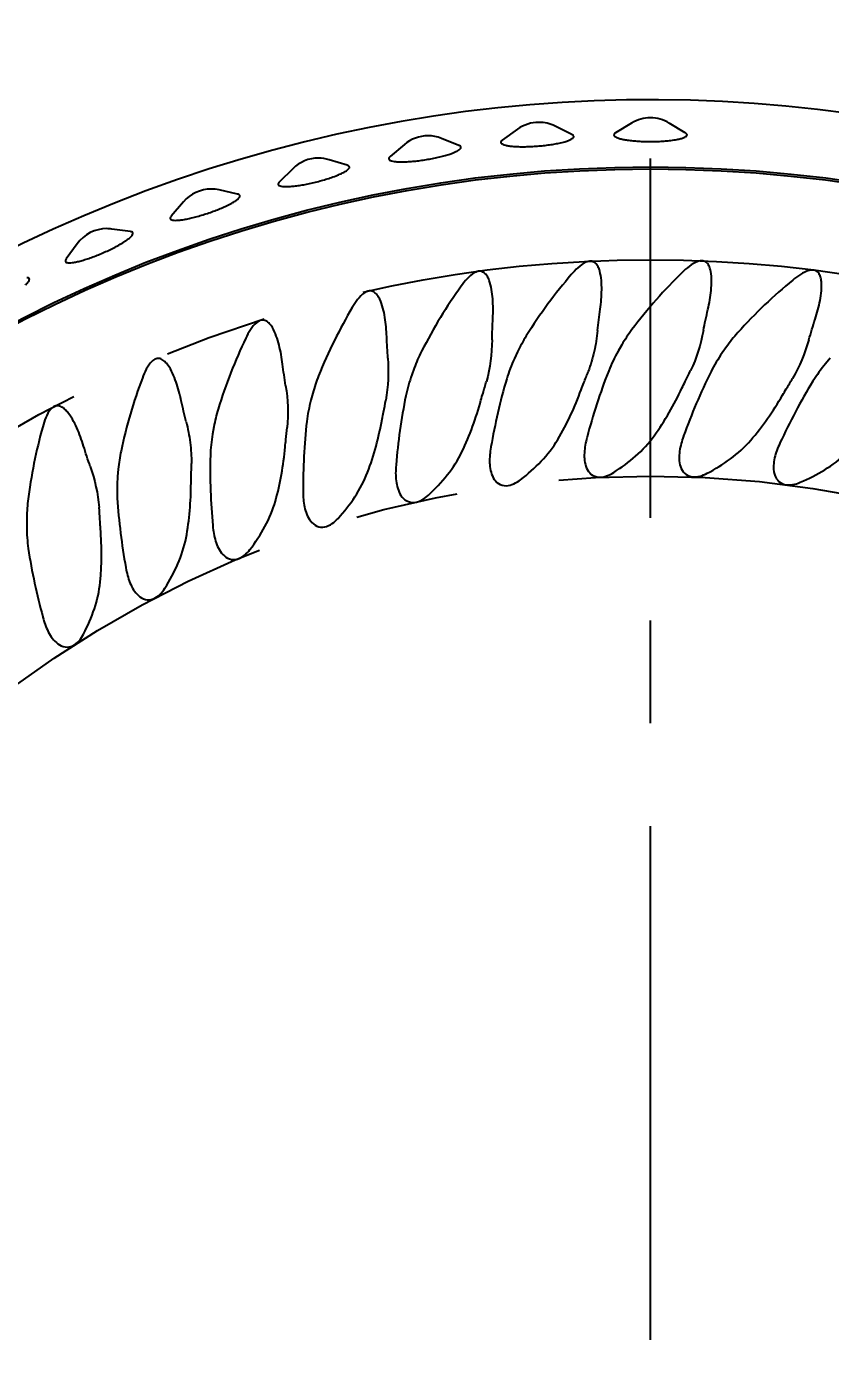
# Model space of a CAD drawing. Header units: millimetres. Extents: x 10 to 412, y 8 to 584.
# Drawn here: x 312.29 to 332.14, y 258.41 to 291.43 of the extents above; entities that cross this region are included whole.
import ezdxf

# ---------------------------------------------------------------- set-up
doc = ezdxf.new("R2010")
doc.units = ezdxf.units.MM
doc.linetypes.add('CENTERX2', pattern=[20.32, 12.7, -2.54, 2.54, -2.54])
doc.layers.add('CENTERLINE', color=4, linetype='CENTERX2')
doc.layers.add('DIMENSIONS', color=2, linetype='Continuous')
doc.layers.add('OUTLINE', color=7, linetype='Continuous', lineweight=25)
doc.styles.add('SLDTEXTSTYLE0', font='TXT', dxfattribs={"width": 0.75})
doc.dimstyles.new('SLDDIMSTYLE1', dxfattribs={"dimtxt": 3.5, "dimasz": 2, "dimexe": 0, "dimexo": 0.0625, "dimgap": 0.875, "dimtad": 1, "dimrnd": 1e-09, "dimzin": 12, "dimdsep": 46, "dimtxsty": 'SLDTEXTSTYLE0', "dimsah": 1, "dimcen": 0, "dimadec": 0, "dimazin": 3, "dimtfac": 1, "dimtofl": 0, "dimtmove": 0, "dimatfit": 3, "dimfxl": 0, "dimfrac": 2, "dimtolj": 1, "dimtzin": 12, "dimarcsym": 0})
doc.dimstyles.new('SLDDIMSTYLE13', dxfattribs={"dimtxt": 3.5, "dimasz": 2, "dimexe": 0, "dimexo": 0.0625, "dimgap": 0.875, "dimtad": 1, "dimrnd": 1e-09, "dimzin": 12, "dimdsep": 46, "dimtxsty": 'SLDTEXTSTYLE0', "dimblk1": 'NONE', "dimsah": 1, "dimcen": 0, "dimadec": 0, "dimazin": 3, "dimtfac": 1, "dimtmove": 0, "dimatfit": 3, "dimldrblk": 'NONE', "dimfxl": 0, "dimfrac": 2, "dimtolj": 1, "dimtzin": 12, "dimarcsym": 0})

# ---------------------------------------------------------------- blocks, each defined once
blk = doc.blocks.new('_D_1')
at = {"layer": 'DIMENSIONS'}
blk.add_line((312.899, 327.714), (304.925, 381.509), dxfattribs=at)
blk.add_solid([(312.899, 327.714), (313.1, 329.766), (312.111, 329.619)], dxfattribs=at)
at = {"layer": 'DIMENSIONS', "char_height": 3.5, "attachment_point": 1, "rotation": 278.4315, "style": 'SLDTEXTSTYLE0'}
for s, insert in [('R', (309.62, 380.601)), ('100,95', (310.035, 377.798))]:
    blk.add_mtext(s, dxfattribs=dict(at, insert=insert))
blk = doc.blocks.new('_D_41')
at = {"layer": 'DIMENSIONS'}
for q in [(375.287, 281.441), (300.246, 238.116)]:
    blk.add_line((355.154, 269.817), q, dxfattribs=at)
blk.add_solid([(355.154, 269.817), (357.136, 270.384), (356.636, 271.25)], dxfattribs=at)
at = {"layer": 'DIMENSIONS', "char_height": 3.5, "attachment_point": 1, "rotation": 30, "style": 'SLDTEXTSTYLE0'}
for s, insert in [('63,4', (363.823, 280.026)), ('%%c', (359.254, 277.388))]:
    blk.add_mtext(s, dxfattribs=dict(at, insert=insert))
blk = doc.blocks.new('_None')
blk = doc.blocks.new('_D_42')
at = {"layer": 'DIMENSIONS'}
for q in [(381.537, 268.392), (302.246, 247.146)]:
    blk.add_line((353.154, 260.787), q, dxfattribs=at)
blk.add_solid([(353.154, 260.787), (355.216, 260.822), (354.957, 261.788)], dxfattribs=at)
at = {"layer": 'DIMENSIONS', "char_height": 3.5, "attachment_point": 1, "rotation": 15, "style": 'SLDTEXTSTYLE0'}
for s, insert in [('52,7', (370.097, 269.993)), ('%%c', (365.001, 268.627))]:
    blk.add_mtext(s, dxfattribs=dict(at, insert=insert))
blk = doc.blocks.new('SW_CENTERMARKSYMBOL_0')
at = {"layer": 'CENTERLINE', "color": 0}
blk.add_line((0, 5), (0, 34.201), dxfattribs=at)

msp = doc.modelspace()

# ---------------------------------------------------------------- linework, layer by layer
at = {"layer": 'CENTERLINE'}
for radius in [31.70081, 26.35209]:
    msp.add_circle((327.70013, 253.96659), radius, dxfattribs=at)
at = {"layer": 'OUTLINE'}
for p, q in [((325.75964, 288.76187), (325.34361, 288.9689)), ((327.23569, 289.04507), (326.83862, 288.80584)), ((328.56174, 288.80579), (328.16458, 289.04507)), ((322.96801, 288.4938), (322.53789, 288.66625)), ((324.41773, 288.89425), (324.0404, 288.62334)), ((321.621, 288.51741), (321.26753, 288.21777)), ((318.86362, 287.91701), (318.53415, 287.58872)), ((320.20987, 288.00122), (319.76557, 288.13906)), ((317.49723, 287.28936), (317.04459, 287.39076)), ((316.16341, 287.09693), (315.86229, 286.74427)), ((314.85167, 286.36151), (314.39257, 286.42617)), ((313.53785, 286.06246), (313.26608, 285.68678)), ((324.41661, 283.38683), (324.33987, 283.22226)), ((326.99325, 283.56105), (326.90246, 283.4038)), ((329.57526, 283.51004), (329.47111, 283.36131)), ((321.86496, 282.9887), (321.80286, 282.81807)), ((332.14301, 283.23419), (332.02629, 283.0951)), ((319.35772, 282.36969), (319.31073, 282.1943)), ((316.91398, 281.53452), (316.88245, 281.3557)), ((314.55232, 280.48954), (314.53649, 280.30865)), ((312.29072, 279.2427), (312.29072, 279.06112))]:
    msp.add_line(p, q, dxfattribs=at)
for radius in [33.99382, 33.94382]:
    msp.add_circle((327.70013, 253.96659), radius, dxfattribs=at)
for centre, radius, start, end in [((327.70013, 253.96659), 35.65, 306.658466, 274.273816), ((324.94263, 288.16317), 0.9, 90, 125.677644), ((324.94263, 288.16317), 0.9, 63.54271, 90), ((327.70013, 288.27416), 0.9, 90, 121.067467), ((327.70013, 288.27416), 0.9, 58.932533, 90), ((322.20297, 287.83089), 0.9, 90, 130.287822), ((322.20297, 287.83089), 0.9, 68.152888, 90), ((319.49888, 287.27949), 0.9, 90, 134.897999), ((319.49888, 287.27949), 0.9, 72.763065, 90), ((316.84786, 286.51252), 0.9, 90, 139.508176), ((316.84786, 286.51252), 0.9, 77.373242, 90), ((314.26706, 285.53496), 0.9, 90, 144.118354), ((314.26706, 285.53496), 0.9, 81.98342, 90)]:
    msp.add_arc(centre, radius, start, end, dxfattribs=at)
for points, knots in [([(324.04098, 288.62255), (324.02985, 288.61389), (324.00548, 288.59496), (323.99859, 288.56726), (324.01377, 288.54018), (324.05516, 288.5162), (324.11965, 288.49583), (324.20663, 288.47974), (324.31289, 288.46816), (324.43619, 288.46157), (324.57273, 288.45992), (324.71902, 288.46347), (324.87086, 288.47192), (325.02383, 288.48521), (325.17381, 288.50283), (325.31562, 288.52448), (325.45865, 288.55138), (325.53965, 288.57277), (325.58474, 288.58467)], [0, 0, 0, 0, 0.05196526, 0.11371877, 0.17548037, 0.23711829, 0.29876119, 0.36050727, 0.42225133, 0.48427185, 0.54629521, 0.60864295, 0.67099117, 0.73357447, 0.79615764, 0.8587817, 0.92140542, 1, 1, 1, 1]), ([(325.58474, 288.58467), (325.61604, 288.59441), (325.67864, 288.61389), (325.74595, 288.64446), (325.79017, 288.67495), (325.81003, 288.70476), (325.80154, 288.73254), (325.78387, 288.75158), (325.76203, 288.76004), (325.75927, 288.7611)], [0, 0, 0, 0, 0.16299302, 0.32598488, 0.48894602, 0.65187913, 0.81420755, 0.97651777, 1, 1, 1, 1]), ([(326.83946, 288.80447), (326.8295, 288.79857), (326.80415, 288.78356), (326.79212, 288.75835), (326.79987, 288.73003), (326.83445, 288.70256), (326.89253, 288.67668), (326.97381, 288.65313), (327.07511, 288.63241), (327.19442, 288.61521), (327.32798, 288.6018), (327.47246, 288.59272), (327.62366, 288.58804), (327.77725, 288.5881), (327.92905, 288.59271), (328.0739, 288.60203), (328.22135, 288.61647), (328.30646, 288.63077), (328.35383, 288.63872)], [0, 0, 0, 0, 0.04045006, 0.10298604, 0.16552553, 0.22792387, 0.29032574, 0.35280281, 0.41528846, 0.47803644, 0.54078711, 0.60386707, 0.66694928, 0.73028371, 0.7936185, 0.85701674, 0.92041381, 1, 1, 1, 1]), ([(328.35383, 288.63872), (328.3871, 288.64571), (328.45365, 288.6597), (328.52765, 288.68431), (328.57899, 288.71084), (328.60597, 288.73877), (328.60523, 288.76718), (328.59004, 288.78941), (328.56682, 288.80142), (328.56096, 288.80446)], [0, 0, 0, 0, 0.15803821, 0.31607992, 0.47406654, 0.63207219, 0.78941792, 0.94675778, 1, 1, 1, 1]), ([(321.26865, 288.21645), (321.26175, 288.21107), (321.23996, 288.19409), (321.22936, 288.16858), (321.23725, 288.14111), (321.27092, 288.1185), (321.3287, 288.10135), (321.40846, 288.08992), (321.50874, 288.08472), (321.6262, 288.0856), (321.75813, 288.09279), (321.90062, 288.10583), (322.04984, 288.12457), (322.20155, 288.1483), (322.35126, 288.17654), (322.4948, 288.20832), (322.62773, 288.24289), (322.73858, 288.27684), (322.82865, 288.30912), (322.87305, 288.32892), (322.89525, 288.33882)], [0, 0, 0, 0, 0.02705651, 0.08541453, 0.14353806, 0.20166742, 0.25974985, 0.31783124, 0.37607055, 0.43430731, 0.49283591, 0.55136526, 0.61018761, 0.66901057, 0.72800618, 0.78700045, 0.84596847, 0.90493651, 0.95246978, 1, 1, 1, 1]), ([(322.89525, 288.33882), (322.91474, 288.34867), (322.95369, 288.36836), (322.99552, 288.3987), (323.02038, 288.42911), (323.02044, 288.45787), (323.00274, 288.47925), (322.97638, 288.48891), (322.96737, 288.49221)], [0, 0, 0, 0, 0.15916361, 0.31831653, 0.51223246, 0.70614909, 0.89958096, 1, 1, 1, 1]), ([(319.96916, 287.75639), (320.00444, 287.77143), (320.07499, 287.80151), (320.15717, 287.84509), (320.21821, 287.88596), (320.25544, 287.92292), (320.26813, 287.95509), (320.25388, 287.98077), (320.23303, 287.99596), (320.21124, 288.00041), (320.20972, 288.00072)], [0, 0, 0, 0, 0.14171979, 0.28344482, 0.42512484, 0.56679991, 0.70779951, 0.84880282, 0.98947017, 1, 1, 1, 1]), ([(318.53456, 287.58832), (318.52472, 287.57726), (318.50404, 287.55402), (318.50257, 287.52512), (318.52421, 287.50143), (318.57003, 287.48476), (318.63895, 287.47568), (318.7284, 287.47411), (318.83663, 287.48039), (318.96017, 287.49401), (319.09607, 287.51487), (319.24033, 287.54214), (319.38896, 287.57526), (319.53789, 287.61314), (319.68217, 287.65484), (319.83126, 287.70285), (319.91984, 287.73724), (319.96916, 287.75639)], [0, 0, 0, 0, 0.05968723, 0.12538586, 0.19086272, 0.2563352, 0.32181321, 0.38728789, 0.45298507, 0.51868517, 0.58472126, 0.65075964, 0.71710959, 0.78346036, 0.84996005, 0.91645742, 1, 1, 1, 1]), ([(317.35712, 287.06763), (317.38616, 287.08474), (317.44424, 287.11895), (317.5056, 287.16547), (317.54477, 287.20658), (317.5604, 287.24129), (317.54945, 287.26758), (317.52787, 287.28334), (317.50262, 287.28712), (317.49693, 287.28797)], [0, 0, 0, 0, 0.15922722, 0.3184492, 0.47762537, 0.63679221, 0.795335, 0.95386104, 1, 1, 1, 1]), ([(315.86344, 286.74329), (315.85553, 286.73397), (315.83621, 286.71121), (315.83353, 286.68327), (315.85105, 286.65928), (315.89363, 286.64458), (315.95795, 286.63885), (316.04343, 286.64266), (316.14689, 286.65548), (316.26619, 286.67731), (316.39764, 286.70721), (316.5379, 286.74463), (316.68295, 286.78829), (316.82857, 286.83714), (316.97086, 286.88968), (317.10486, 286.94441), (317.23948, 287.00475), (317.31505, 287.04515), (317.35712, 287.06763)], [0, 0, 0, 0, 0.04329188, 0.10563738, 0.16798256, 0.23018964, 0.2924037, 0.35470406, 0.41700583, 0.4795734, 0.54214527, 0.60504506, 0.66794618, 0.73109553, 0.79424441, 0.85745168, 0.92065885, 1, 1, 1, 1]), ([(314.69658, 286.1072), (314.72646, 286.12714), (314.78621, 286.16702), (314.85152, 286.22071), (314.89565, 286.26769), (314.91689, 286.30671), (314.91307, 286.33591), (314.89215, 286.35444), (314.86297, 286.35839), (314.85144, 286.35995)], [0, 0, 0, 0, 0.15061665, 0.30121546, 0.45179141, 0.60236016, 0.75224632, 0.90214734, 1, 1, 1, 1]), ([(313.26733, 285.68587), (313.26318, 285.68087), (313.24649, 285.66077), (313.2412, 285.63439), (313.25148, 285.6079), (313.28708, 285.59279), (313.34394, 285.58822), (313.42188, 285.59494), (313.5179, 285.61222), (313.63003, 285.64), (313.75482, 285.67716), (313.88911, 285.72294), (314.02908, 285.77586), (314.17069, 285.83458), (314.31016, 285.89734), (314.44266, 285.96232), (314.57701, 286.0336), (314.65382, 286.08088), (314.69658, 286.1072)], [0, 0, 0, 0, 0.02111951, 0.08496856, 0.14881427, 0.21248859, 0.27616316, 0.33989235, 0.40361618, 0.46759093, 0.53156522, 0.59587746, 0.66018966, 0.72478176, 0.78937367, 0.85406718, 0.91875654, 1, 1, 1, 1]), ([(326.45728, 284.44085), (326.4794, 284.60189), (326.49385, 284.76387), (326.49669, 285.00143), (326.49452, 285.07979), (326.48055, 285.23467), (326.46901, 285.31196), (326.43703, 285.4233), (326.42381, 285.45981), (326.38886, 285.52835), (326.36691, 285.56111), (326.3072, 285.61282), (326.26772, 285.63016), (326.18505, 285.63425), (326.14382, 285.62299), (326.03103, 285.57388), (325.96773, 285.52326), (325.85042, 285.41678), (325.79679, 285.3592), (325.74535, 285.29938)], [0, 0, 0, 0, 0.25, 0.25, 0.375, 0.375, 0.5, 0.5, 0.5625, 0.5625, 0.625, 0.625, 0.6875, 0.6875, 0.75, 0.75, 0.875, 0.875, 1, 1, 1, 1]), ([(329.11801, 284.43321), (329.15413, 284.59192), (329.18266, 284.75213), (329.20618, 284.98887), (329.21084, 285.06726), (329.21034, 285.22316), (329.20547, 285.30139), (329.18317, 285.41489), (329.17312, 285.4524), (329.14408, 285.52362), (329.12489, 285.55817), (329.06959, 285.61455), (329.03158, 285.63497), (328.94946, 285.6457), (328.90735, 285.63781), (328.79183, 285.59874), (328.72417, 285.55381), (328.59866, 285.4584), (328.5402, 285.40575), (328.48362, 285.35051)], [0, 0, 0, 0, 0.25, 0.25, 0.375, 0.375, 0.5, 0.5, 0.5625, 0.5625, 0.625, 0.625, 0.6875, 0.6875, 0.75, 0.75, 0.875, 0.875, 1, 1, 1, 1]), ([(323.806, 284.21656), (323.81399, 284.37865), (323.81427, 284.5411), (323.79649, 284.77762), (323.78754, 284.85532), (323.7603, 285.00801), (323.74227, 285.0836), (323.70087, 285.192), (323.68462, 285.22724), (323.64403, 285.29267), (323.61991, 285.3231), (323.55586, 285.37032), (323.51535, 285.38457), (323.43197, 285.38207), (323.3919, 285.3674), (323.28334, 285.3088), (323.22519, 285.25341), (323.11657, 285.13616), (323.06802, 285.0739), (323.02196, 285.00977)], [0, 0, 0, 0, 0.25, 0.25, 0.375, 0.375, 0.5, 0.5, 0.5625, 0.5625, 0.625, 0.625, 0.6875, 0.6875, 0.75, 0.75, 0.875, 0.875, 1, 1, 1, 1]), ([(325.74535, 285.29938), (325.54686, 285.0685), (325.35416, 284.82709), (324.9819, 284.32078), (324.80177, 284.05469), (324.63277, 283.78444)], [0, 0, 0, 0, 0.5, 0.5, 1, 1, 1, 1]), ([(328.48362, 285.35051), (328.26587, 285.13793), (328.0528, 284.91418), (327.63736, 284.44169), (327.43489, 284.19246), (327.24324, 283.93831)], [0, 0, 0, 0, 0.5, 0.5, 1, 1, 1, 1]), ([(331.76796, 284.1937), (331.81775, 284.34858), (331.86009, 284.50555), (331.90414, 284.73907), (331.91561, 284.81668), (331.92875, 284.97188), (331.93074, 285.05023), (331.91858, 285.16491), (331.91202, 285.20276), (331.88934, 285.27683), (331.87323, 285.31299), (331.82373, 285.3738), (331.7876, 285.39795), (331.70689, 285.41624), (331.66423, 285.41226), (331.54492, 285.38349), (331.47366, 285.34459), (331.33982, 285.26019), (331.277, 285.21281), (331.21593, 285.1628)], [0, 0, 0, 0, 0.25, 0.25, 0.375, 0.375, 0.5, 0.5, 0.5625, 0.5625, 0.625, 0.625, 0.6875, 0.6875, 0.75, 0.75, 0.875, 0.875, 1, 1, 1, 1]), ([(312.25628, 285.04178), (312.27279, 285.05772), (312.30583, 285.08961), (312.33991, 285.13334), (312.35821, 285.17207), (312.35413, 285.20188), (312.33195, 285.21952), (312.30217, 285.22169), (312.28967, 285.2226)], [0, 0, 0, 0, 0.15303868, 0.30608432, 0.49265505, 0.67924889, 0.86529284, 1, 1, 1, 1]), ([(323.02196, 285.00977), (322.84419, 284.76227), (322.67329, 284.50497), (322.34693, 283.96874), (322.19066, 283.688), (322.04565, 283.40363)], [0, 0, 0, 0, 0.5, 0.5, 1, 1, 1, 1]), ([(331.21593, 285.1628), (330.98055, 284.97006), (330.74869, 284.76567), (330.29314, 284.33067), (330.07001, 284.10029), (329.85719, 283.86408)], [0, 0, 0, 0, 0.5, 0.5, 1, 1, 1, 1]), ([(321.18436, 283.76206), (321.17819, 283.92418), (321.16431, 284.08609), (321.126, 284.32008), (321.11032, 284.39665), (321.06995, 284.54622), (321.04561, 284.6195), (320.9948, 284.72429), (320.97558, 284.75797), (320.92926, 284.81993), (320.90238, 284.84829), (320.83452, 284.88965), (320.79285, 284.90029), (320.7101, 284.89049), (320.67146, 284.87239), (320.56835, 284.80445), (320.51526, 284.74418), (320.41738, 284.61802), (320.37446, 284.5518), (320.33417, 284.48392)], [0, 0, 0, 0, 0.25, 0.25, 0.375, 0.375, 0.5, 0.5, 0.5625, 0.5625, 0.625, 0.625, 0.6875, 0.6875, 0.75, 0.75, 0.875, 0.875, 1, 1, 1, 1]), ([(320.33417, 284.48392), (320.17843, 284.22149), (320.03059, 283.95019), (319.7525, 283.38812), (319.62143, 283.09521), (319.50156, 282.7988)], [0, 0, 0, 0, 0.5, 0.5, 1, 1, 1, 1]), ([(318.61231, 283.08079), (318.59205, 283.24165), (318.56412, 283.4017), (318.50562, 283.63128), (318.48336, 283.70611), (318.43024, 283.85137), (318.3998, 283.92194), (318.34019, 284.02196), (318.31814, 284.05393), (318.26644, 284.11199), (318.23719, 284.13798), (318.166, 284.17347), (318.12361, 284.18057), (318.04189, 284.16378), (318.00492, 284.14241), (317.90803, 284.06582), (317.86033, 284.00111), (317.7737, 283.86676), (317.73668, 283.79699), (317.70244, 283.7258)], [0, 0, 0, 0, 0.25, 0.25, 0.375, 0.375, 0.5, 0.5, 0.5625, 0.5625, 0.625, 0.625, 0.6875, 0.6875, 0.75, 0.75, 0.875, 0.875, 1, 1, 1, 1]), ([(317.70244, 283.7258), (317.56985, 283.45016), (317.44616, 283.16675), (317.21835, 282.58308), (317.11363, 282.28086), (317.01987, 281.97453)], [0, 0, 0, 0, 0.5, 0.5, 1, 1, 1, 1]), ([(326.39319, 283.91329), (326.37506, 283.73964), (326.34742, 283.56633), (326.27135, 283.22847), (326.22281, 283.06289), (326.16276, 282.90098)], [0, 0, 0, 0, 0.5, 0.5, 1, 1, 1, 1]), ([(316.10942, 282.17794), (316.07518, 282.3366), (316.03339, 282.49371), (315.9548, 282.71802), (315.92594, 282.79096), (315.85979, 282.93187), (315.82238, 283.00069), (315.75452, 283.09404), (315.72991, 283.12356), (315.6733, 283.1764), (315.64128, 283.1997), (315.5682, 283.22772), (315.52488, 283.23074), (315.44568, 283.20641), (315.41077, 283.18176), (315.32145, 283.09701), (315.27927, 283.02779), (315.2054, 282.88752), (315.17468, 282.81503), (315.1468, 282.7412)], [0, 0, 0, 0, 0.25, 0.25, 0.375, 0.375, 0.5, 0.5, 0.5625, 0.5625, 0.625, 0.625, 0.6875, 0.6875, 0.75, 0.75, 0.875, 0.875, 1, 1, 1, 1]), ([(313.69475, 281.06039), (313.64646, 281.21659), (313.59177, 281.36753), (313.49433, 281.58349), (313.45927, 281.65373), (313.38068, 281.78922), (313.33737, 281.85467), (313.26124, 281.94219), (313.23388, 281.96966), (313.17324, 282.01702), (313.13953, 282.0375), (313.06293, 282.05924), (313.02046, 282.05827), (312.94313, 282.02667), (312.91078, 281.999), (312.83002, 281.9076), (312.79386, 281.83496), (312.73267, 281.68942), (312.70816, 281.61404), (312.6867, 281.53761)], [0, 0, 0, 0, 0.25, 0.25, 0.375, 0.375, 0.5, 0.5, 0.5625, 0.5625, 0.625, 0.625, 0.6875, 0.6875, 0.75, 0.75, 0.875, 0.875, 1, 1, 1, 1]), ([(316.22964, 281.66028), (316.27164, 281.49231), (316.30509, 281.32001), (316.34944, 280.97468), (316.36039, 280.8023), (316.35934, 280.63021)], [0, 0, 0, 0, 0.5, 0.5, 1, 1, 1, 1]), ([(319.21031, 281.67011), (319.17611, 281.38165), (319.15338, 281.09326), (319.12429, 280.5174), (319.11797, 280.22862), (319.11788, 279.94466)], [0, 0, 0, 0, 0.5, 0.5, 1, 1, 1, 1]), ([(326.79429, 280.4084), (326.98338, 280.5298), (327.16456, 280.66291), (327.50347, 280.96414), (327.66002, 281.13229), (327.79338, 281.31602)], [0, 0, 0, 0, 0.5, 0.5, 1, 1, 1, 1]), ([(323.75759, 281.03053), (323.73554, 280.90397), (323.72276, 280.77703), (323.73202, 280.52177), (323.75373, 280.39008), (323.84617, 280.22158), (323.88831, 280.16976), (323.99875, 280.09662), (324.06511, 280.07821), (324.19858, 280.07977), (324.26418, 280.09812), (324.38583, 280.15294), (324.44108, 280.18856), (324.49318, 280.22883)], [0, 0, 0, 0, 0.25, 0.25, 0.5, 0.5, 0.625, 0.625, 0.75, 0.75, 0.875, 0.875, 1, 1, 1, 1]), ([(324.49318, 280.22883), (324.67233, 280.3673), (324.84391, 280.51843), (325.15488, 280.84865), (325.29308, 281.02635), (325.40937, 281.22008)], [0, 0, 0, 0, 0.5, 0.5, 1, 1, 1, 1]), ([(326.13137, 281.27115), (326.09838, 281.147), (326.07458, 281.02165), (326.06155, 280.76657), (326.07171, 280.63348), (326.14911, 280.45757), (326.18657, 280.40227), (326.29022, 280.31978), (326.35472, 280.29566), (326.48782, 280.28558), (326.55476, 280.29815), (326.68073, 280.34215), (326.73888, 280.37283), (326.79429, 280.4084)], [0, 0, 0, 0, 0.25, 0.25, 0.5, 0.5, 0.625, 0.625, 0.75, 0.75, 0.875, 0.875, 1, 1, 1, 1]), ([(328.51709, 281.30398), (328.4734, 281.18318), (328.43877, 281.06038), (328.40356, 280.8074), (328.40207, 280.67393), (328.46385, 280.49194), (328.49635, 280.43359), (328.59242, 280.34238), (328.65457, 280.31273), (328.78628, 280.29109), (328.85407, 280.29777), (328.98339, 280.33063), (329.04399, 280.35612), (329.1023, 280.38673)], [0, 0, 0, 0, 0.25, 0.25, 0.5, 0.5, 0.625, 0.625, 0.75, 0.75, 0.875, 0.875, 1, 1, 1, 1]), ([(329.1023, 280.38673), (329.30096, 280.49104), (329.49291, 280.60773), (329.85678, 280.87819), (330.02768, 281.03225), (330.17669, 281.20382)], [0, 0, 0, 0, 0.5, 0.5, 1, 1, 1, 1]), ([(330.89659, 281.12875), (330.84254, 281.01222), (330.79733, 280.8929), (330.74021, 280.64395), (330.7271, 280.51112), (330.77278, 280.32444), (330.80008, 280.26348), (330.88782, 280.16425), (330.94716, 280.1293), (331.07648, 280.09625), (331.14459, 280.097), (331.27628, 280.11847), (331.33888, 280.13858), (331.39963, 280.16399)], [0, 0, 0, 0, 0.25, 0.25, 0.5, 0.5, 0.625, 0.625, 0.75, 0.75, 0.875, 0.875, 1, 1, 1, 1]), ([(316.82809, 280.82476), (316.81916, 280.5343), (316.82167, 280.245), (316.84287, 279.66887), (316.86174, 279.38074), (316.8864, 279.09781)], [0, 0, 0, 0, 0.5, 0.5, 1, 1, 1, 1]), ([(331.39963, 280.16399), (331.60854, 280.25139), (331.8142, 280.35343), (332.1992, 280.59146), (332.37856, 280.72719), (332.54114, 280.88433)], [0, 0, 0, 0, 0.5, 0.5, 1, 1, 1, 1]), ([(319.98151, 279.27297), (320.13359, 279.4401), (320.27456, 279.61631), (320.52393, 279.99546), (320.63068, 280.19702), (320.71165, 280.40825)], [0, 0, 0, 0, 0.5, 0.5, 1, 1, 1, 1]), ([(321.41382, 280.58392), (321.40288, 280.45593), (321.40121, 280.32835), (321.43268, 280.07488), (321.46579, 279.94557), (321.57257, 279.78578), (321.61906, 279.73783), (321.73546, 279.67459), (321.80317, 279.66204), (321.93599, 279.67522), (321.99974, 279.69922), (322.11615, 279.76443), (322.16809, 279.80474), (322.21648, 279.84939)], [0, 0, 0, 0, 0.25, 0.25, 0.5, 0.5, 0.625, 0.625, 0.75, 0.75, 0.875, 0.875, 1, 1, 1, 1]), ([(314.52862, 279.77499), (314.54505, 279.48476), (314.57276, 279.19674), (314.6441, 278.62471), (314.68798, 278.33944), (314.73722, 278.0597)], [0, 0, 0, 0, 0.5, 0.5, 1, 1, 1, 1]), ([(317.80529, 278.50395), (317.94243, 278.68397), (318.0673, 278.87165), (318.28176, 279.26915), (318.37129, 279.48052), (318.4337, 279.69854)], [0, 0, 0, 0, 0.5, 0.5, 1, 1, 1, 1]), ([(319.11789, 279.93475), (319.11815, 279.80629), (319.1276, 279.67905), (319.18104, 279.42928), (319.2253, 279.30336), (319.34559, 279.15347), (319.39609, 279.10976), (319.51755, 279.05691), (319.5861, 279.05031), (319.71727, 279.07501), (319.77868, 279.10448), (319.88897, 279.17958), (319.9372, 279.22426), (319.98151, 279.27297)], [0, 0, 0, 0, 0.25, 0.25, 0.5, 0.5, 0.625, 0.625, 0.75, 0.75, 0.875, 0.875, 1, 1, 1, 1]), ([(316.88727, 279.08794), (316.89873, 278.95999), (316.91923, 278.83406), (316.99424, 278.5899), (317.0493, 278.46831), (317.1822, 278.32948), (317.23632, 278.29034), (317.36193, 278.24827), (317.43079, 278.24767), (317.5593, 278.28371), (317.61792, 278.31842), (317.72123, 278.40285), (317.76539, 278.45157), (317.80529, 278.50395)], [0, 0, 0, 0, 0.25, 0.25, 0.5, 0.5, 0.625, 0.625, 0.75, 0.75, 0.875, 0.875, 1, 1, 1, 1]), ([(315.70437, 277.54819), (315.82575, 277.74019), (315.93393, 277.9385), (316.11275, 278.35317), (316.18321, 278.57089), (316.22628, 278.793)], [0, 0, 0, 0, 0.5, 0.5, 1, 1, 1, 1]), ([(312.32939, 278.52881), (312.37107, 278.241), (312.42379, 277.95647), (312.5447, 277.39289), (312.61325, 277.11266), (312.6867, 276.83823)], [0, 0, 0, 0, 0.5, 0.5, 1, 1, 1, 1]), ([(314.73895, 278.04994), (314.76151, 277.92348), (314.79292, 277.79982), (314.88892, 277.56312), (314.95437, 277.4468), (315.09886, 277.32008), (315.15618, 277.2858), (315.28498, 277.25484), (315.35363, 277.26024), (315.47852, 277.30735), (315.53388, 277.34703), (315.62945, 277.44015), (315.66918, 277.49252), (315.70437, 277.54819)], [0, 0, 0, 0, 0.25, 0.25, 0.5, 0.5, 0.625, 0.625, 0.75, 0.75, 0.875, 0.875, 1, 1, 1, 1]), ([(312.68927, 276.82866), (312.72275, 276.7047), (312.76479, 276.5843), (312.88097, 276.35696), (312.95625, 276.24682), (313.11109, 276.13313), (313.17112, 276.10394), (313.302, 276.08415), (313.36993, 276.0954), (313.49025, 276.153), (313.54196, 276.19725), (313.62916, 276.29827), (313.66437, 276.35409), (313.69475, 276.41295)], [0, 0, 0, 0, 0.25, 0.25, 0.5, 0.5, 0.625, 0.625, 0.75, 0.75, 0.875, 0.875, 1, 1, 1, 1])]:
    msp.add_open_spline(points, degree=3, knots=knots, dxfattribs=at)
for points in [[(326.39319, 283.91329), (326.41174, 284.09103), (326.43338, 284.26682), (326.45728, 284.44085)], [(329.00819, 283.91324), (329.04217, 284.08871), (329.07904, 284.26195), (329.11801, 284.43321)], [(323.78814, 283.68542), (323.79113, 283.86408), (323.79736, 284.0411), (323.806, 284.21656)], [(331.61323, 283.68528), (331.66238, 283.85714), (331.71421, 284.0265), (331.76796, 284.1937)], [(321.21286, 283.23138), (321.20027, 283.4096), (321.19104, 283.58648), (321.18436, 283.76206)], [(323.78814, 283.68542), (323.78228, 283.33577), (323.73832, 282.99025), (323.64682, 282.65688)], [(324.63277, 283.78444), (324.55245, 283.65599), (324.48033, 283.52349), (324.41661, 283.38683)], [(327.24324, 283.93831), (327.15157, 283.81674), (327.06826, 283.69097), (326.99325, 283.56105)], [(329.00819, 283.91324), (328.94175, 283.57012), (328.83836, 283.23715), (328.69041, 282.92486)], [(329.85719, 283.86408), (329.75637, 283.75218), (329.66226, 283.63429), (329.57526, 283.51004)], [(331.61323, 283.68528), (331.51724, 283.34961), (331.38659, 283.02907), (331.21052, 282.72836)], [(322.04565, 283.40363), (321.97675, 283.26851), (321.91647, 283.13022), (321.86496, 282.9887)], [(326.90246, 283.4038), (326.81343, 283.2496), (326.73602, 283.08939), (326.66979, 282.92347)], [(329.47111, 283.3613), (329.36942, 283.21608), (329.27826, 283.06329), (329.19747, 282.90308)], [(318.68695, 282.55462), (318.65888, 282.73104), (318.63427, 282.90644), (318.61231, 283.08079)], [(321.21286, 283.23138), (321.23753, 282.88209), (321.22388, 282.53482), (321.16172, 282.19444)], [(324.33987, 283.22226), (324.26463, 283.0609), (324.20146, 282.89449), (324.14995, 282.72348)], [(332.02629, 283.0951), (331.9123, 282.95925), (331.80818, 282.81498), (331.71375, 282.66246)], [(315.1468, 282.7412), (314.9298, 282.16656), (314.75318, 281.56525), (314.61946, 280.9371)], [(319.50156, 282.7988), (319.44496, 282.65884), (319.39689, 282.51585), (319.35772, 282.36969)], [(321.80286, 282.81807), (321.74223, 282.6515), (321.69371, 282.48028), (321.65714, 282.30463)], [(323.56354, 282.37046), (323.59277, 282.46546), (323.62048, 282.56095), (323.64682, 282.65688)], [(324.14995, 282.72348), (323.98116, 282.16303), (323.85816, 281.59988), (323.75931, 281.04029)], [(326.05484, 282.62291), (326.09224, 282.71498), (326.12816, 282.80769), (326.16276, 282.90098)], [(326.66979, 282.92347), (326.45231, 282.37865), (326.28085, 281.82836), (326.13393, 281.28073)], [(328.47833, 282.49397), (328.50421, 282.54881), (328.531, 282.60323), (328.55866, 282.65726)], [(329.19747, 282.90308), (328.9334, 282.37943), (328.71462, 281.84619), (328.52047, 281.31329)], [(328.55866, 282.65726), (328.60394, 282.74571), (328.64781, 282.83494), (328.69041, 282.92486)], [(331.71375, 282.66246), (331.4061, 282.16552), (331.14143, 281.65341), (330.90077, 281.13773)], [(331.05595, 282.47326), (331.10879, 282.55747), (331.16027, 282.64253), (331.21052, 282.72836)], [(318.68695, 282.55462), (318.74196, 282.20884), (318.75863, 281.86164), (318.72638, 281.51716)], [(321.65714, 282.30463), (321.53814, 281.73309), (321.4645, 281.16133), (321.41468, 280.5938)], [(323.51278, 282.19571), (323.52875, 282.2542), (323.54568, 282.31245), (323.56354, 282.37046)], [(325.40937, 281.22008), (325.64212, 281.60785), (325.82936, 282.02088), (325.98904, 282.45324)], [(325.98904, 282.45324), (326.01005, 282.51012), (326.03199, 282.56667), (326.05484, 282.62291)], [(327.79338, 281.31602), (328.05917, 281.6822), (328.28166, 282.07736), (328.47833, 282.49397)], [(330.17669, 281.20382), (330.47352, 281.5456), (330.72957, 281.91989), (330.96169, 282.31759)], [(330.96169, 282.31759), (330.99226, 282.36996), (331.02369, 282.42185), (331.05595, 282.47326)], [(316.22964, 281.66028), (316.1863, 281.83356), (316.1465, 282.00615), (316.10942, 282.17794)], [(317.01987, 281.97453), (316.97583, 281.83066), (316.94034, 281.68405), (316.91398, 281.53452)], [(319.31073, 282.1943), (319.26482, 282.02296), (319.23142, 281.84821), (319.21031, 281.67011)], [(321.10372, 281.90185), (321.12457, 281.99905), (321.14385, 282.09659), (321.16172, 282.19444)], [(323.04279, 280.91672), (323.24078, 281.32313), (323.39134, 281.75089), (323.51278, 282.19571)], [(320.71165, 280.40825), (320.8734, 280.8302), (320.98614, 281.26945), (321.06838, 281.72333)], [(321.06838, 281.72333), (321.07919, 281.78299), (321.09099, 281.8425), (321.10372, 281.90185)], [(312.6867, 281.53761), (312.51888, 280.9401), (312.39637, 280.32616), (312.3186, 279.69442)], [(316.88245, 281.3557), (316.85165, 281.18104), (316.83361, 281.00405), (316.82809, 280.82476)], [(318.6941, 281.22063), (318.7064, 281.31929), (318.71711, 281.41814), (318.72638, 281.51716)], [(328.52047, 281.31329), (328.51934, 281.31019), (328.51822, 281.30708), (328.51709, 281.30398)], [(313.85962, 280.55518), (313.80176, 280.72285), (313.74684, 280.89189), (313.69475, 281.06039)], [(318.4337, 279.69854), (318.55801, 280.13282), (318.63207, 280.58022), (318.67446, 281.03972)], [(318.67446, 281.03972), (318.68003, 281.10007), (318.68659, 281.1604), (318.6941, 281.22063)], [(323.75931, 281.04029), (323.75873, 281.03703), (323.75816, 281.03378), (323.75759, 281.03053)], [(326.13393, 281.28073), (326.13307, 281.27754), (326.13222, 281.27435), (326.13137, 281.27115)], [(330.90077, 281.13773), (330.89938, 281.13474), (330.89798, 281.13174), (330.89659, 281.12875)], [(314.61946, 280.9371), (314.5882, 280.79027), (314.56558, 280.64115), (314.55232, 280.48954)], [(322.21648, 279.84939), (322.54876, 280.15602), (322.84485, 280.51042), (323.04279, 280.91672)], [(313.85962, 280.55518), (313.97376, 280.22446), (314.05042, 279.88685), (314.0786, 279.54033)], [(316.34923, 280.15006), (316.34951, 280.21067), (316.35079, 280.27134), (316.35303, 280.332)], [(316.35303, 280.332), (316.35668, 280.43136), (316.35873, 280.53077), (316.35934, 280.63021)], [(321.41468, 280.5938), (321.41439, 280.59051), (321.4141, 280.58721), (321.41382, 280.58392)], [(314.53649, 280.30865), (314.52103, 280.13196), (314.51849, 279.95406), (314.52862, 279.77499)], [(316.22628, 278.793), (316.31223, 279.23629), (316.34705, 279.68843), (316.34923, 280.15006)], [(312.3186, 279.69442), (312.30026, 279.54551), (312.29072, 279.39498), (312.29072, 279.2427)], [(319.11788, 279.94466), (319.11788, 279.94135), (319.11788, 279.93805), (319.11789, 279.93475)], [(314.09831, 279.2427), (314.09329, 279.34202), (314.08667, 279.44123), (314.0786, 279.54033)], [(312.29072, 279.06112), (312.29072, 278.88437), (312.30379, 278.70567), (312.32939, 278.52881)], [(314.11038, 279.06112), (314.10538, 279.12153), (314.10137, 279.18208), (314.09831, 279.2427)], [(314.10617, 277.69852), (314.15315, 278.14744), (314.14846, 278.60089), (314.11038, 279.06112)], [(316.8864, 279.09781), (316.88669, 279.09452), (316.88698, 279.09123), (316.88727, 279.08794)], [(314.73722, 278.0597), (314.73779, 278.05645), (314.73837, 278.05319), (314.73895, 278.04994)], [(313.69475, 276.41295), (313.90558, 276.82144), (314.05877, 277.24547), (314.10617, 277.69852)], [(312.6867, 276.83823), (312.68755, 276.83503), (312.68841, 276.83184), (312.68927, 276.82866)]]:
    msp.add_open_spline(points, degree=3, dxfattribs=at)

# ---------------------------------------------------------------- block references
at = {"layer": 'CENTERLINE'}
msp.add_blockref('SW_CENTERMARKSYMBOL_0', (327.70013, 253.96659), dxfattribs=at)

# ---------------------------------------------------------------- dimensions: what is measured, and where the dimension line sits
at = {"layer": 'DIMENSIONS'}
dim = msp.add_radius_dim(center=(327.70013, 227.85991), mpoint=(312.89877, 327.71413), dimstyle='SLDDIMSTYLE1', dxfattribs=at)
dim.commit()
dim.dimension.update_dxf_attribs({"geometry": '_D_1', "text_midpoint": (306.40375, 371.5314), "dimtype": 164})
for p1, p2, picture, middle in [((300.24643, 238.11619), (355.15384, 269.817), '_D_41', (367.78195, 277.10784)), ((302.24597, 247.14617), (353.1543, 260.78702), '_D_42', (373.16443, 266.14872))]:
    dim = msp.add_diameter_dim_2p(p1=p1, p2=p2, dimstyle='SLDDIMSTYLE13', dxfattribs=at)
    dim.commit()
    dim.dimension.update_dxf_attribs({"geometry": picture, "text_midpoint": middle, "dimtype": 163})

doc.saveas('drawing.dxf')
